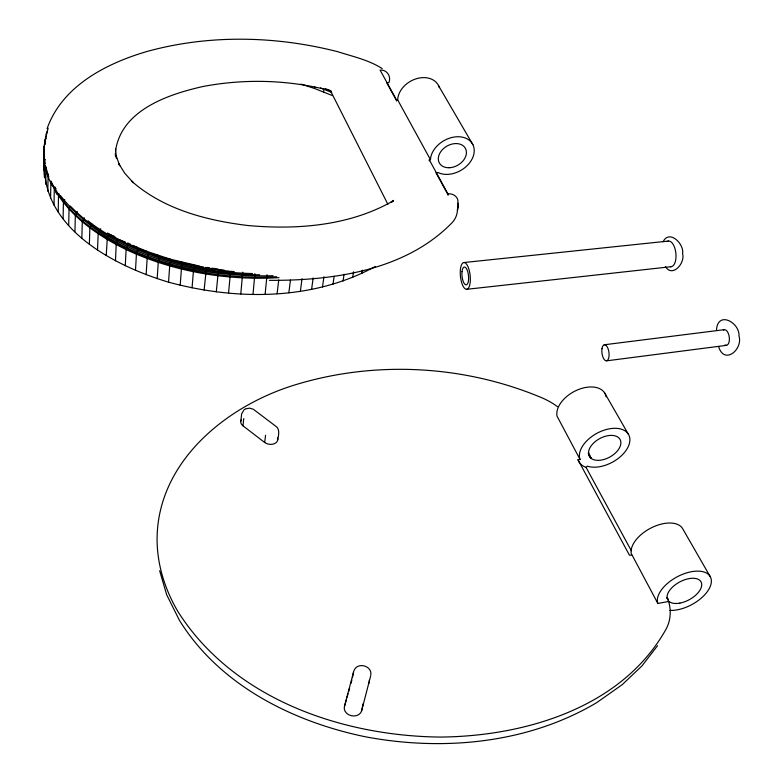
<?xml version="1.0" encoding="UTF-8"?>
<svg xmlns="http://www.w3.org/2000/svg" width="783" height="783" viewBox="0 0 783 783"><rect width="100%" height="100%" fill="white"/><g stroke="black" fill="none" stroke-linecap="round" stroke-linejoin="round"><path stroke-width="1.17" d="M375.351 266.435C312.711 300.789 236.094 300.496 168.541 282.164C114.289 265.877 41.029 228.244 44.543 161.807L44.171 146.705L46.598 133.766M44.416 177.369C43.388 164.988 43.3 152.372 44.934 140.04M44.748 144.395L44.778 140.96L48.145 128.158M43.789 170.498L44.24 160.339M45.023 163.539L43.936 154.398L44.171 146.705M45.757 184.289L46.08 167.19M47.802 191.228L48.145 174.1M50.562 198.158L50.924 181C67.681 215.863 102.044 238.189 136.477 253.154C180.589 271.593 228.988 279.267 276.673 276.732M54.047 205.058L54.272 188.84L54.879 186.922L56.082 188.86M58.226 211.89L58.49 195.652L59.097 193.704M242.74 272.161L240.782 294.017M63.11 218.633L63.413 202.376L64.686 199.479M68.689 225.25L69.031 208.983L70.274 206.037C119.065 255.894 191.904 274.079 259.77 274.804M370.809 675.034C372.385 665.54 357.058 661.674 353.965 670.786M74.933 231.719L75.325 215.442L77.37 211.576M81.843 238.012L82.284 221.726L84.261 217.782M89.37 244.1L89.869 227.814L91.777 223.781C137.994 257.49 195.907 271.985 252.459 273.561M97.513 249.953L98.227 232.649L100.743 228.734M457.712 209.922L458.084 205.9M458.114 205.185L458.192 203.189L458.016 207.926M106.234 255.532L107.359 237.141L109.385 234.215L114.778 236.593M396.521 101.017L396.56 100.038L380.088 70.078C386.812 69.413 391.559 76.519 388.867 82.655L386.773 82.792L396.433 100.439M115.493 260.837L116.187 244.541L117.186 241.33L118.566 239.412L125.388 242.074M457.801 203.081C459.181 197.336 453.161 193.107 447.915 193.91L429.309 159.849L430.474 159.722L430.611 158.039A23.284 17.109 -29.9 0 1 458.378 136.741A23.284 17.109 -29.9 0 1 472.276 158.616A23.284 17.109 -29.9 0 1 440.438 173.513L438.04 172.544L436.004 172.74L448.209 195.055M125.251 265.819L126.171 248.505L128.255 244.306L127.668 242.965L130.702 244.355M135.488 270.468L136.477 253.154L138.395 248.877L137.779 247.585L132.728 245.275M146.137 274.755L147.214 257.441L148.956 253.085L148.33 251.862L170.528 259.261L199.851 266.142M429.25 160.838L429.309 159.849M157.177 278.66L158.323 261.356L159.898 256.932L159.262 255.757C140.793 251.46 123.704 242.583 107.467 233.001M430.474 159.722L397.705 99.96L397.813 98.296A22.374 17.069 -30.3 0 1 417.525 78.408A22.374 17.069 -30.3 0 1 439.351 87.686M447.856 194.83L447.915 193.91M168.541 282.164L169.774 264.869L171.154 260.387L170.528 259.261L159.898 256.932L148.956 253.085M180.188 285.247L181.499 267.972L182.693 263.431L182.077 262.354L171.154 260.387L159.898 256.932M192.06 287.909L193.46 270.644L194.468 266.063L193.871 265.016L182.693 263.431L171.154 260.387M204.109 290.121L206.409 268.256L205.831 267.257M216.284 291.883L218.467 270.008L217.928 269.039L206.409 268.256L182.693 263.431M228.528 293.185L230.594 271.31L234.234 271.564M252.997 294.388L254.896 273.639M44.758 144.747L45.013 142.535M240.812 421.156L241.644 413.894L243.944 409.91M265.114 294.291L267.052 274.764M277.485 437.863A7.722 5.461 6.7 0 1 273.952 443.853A7.722 5.461 6.7 0 1 264.654 442.464L242.945 425.795L243.787 418.543M277.094 293.723L278.738 279.952M288.858 292.705L290.444 280.099M332.423 95.595L314.502 88.469L314.727 86.688M264.654 442.464L265.584 435.211M323.594 91.895L323.947 89.223L320.531 87.941M300.388 291.227L302.032 278.64M277.711 440.007C278.386 435.661 280.422 429.153 275.694 426.167L253.33 409.245L249.581 408.139L245.823 408.814M311.614 289.309L313.171 277.887M322.498 286.96L323.947 276.702M332.99 284.19L334.155 276.233M343.062 281.028L344.089 274.216M115.532 151.041C121.257 110.237 167.836 94.44 202.689 86.57C244.854 78.486 288.888 79.797 330.436 90.652L387.888 204.314M352.663 277.476L353.544 271.809M361.766 273.561L362.304 270.164M46.383 133.492L46.226 134.402L47.283 131.192M43.936 154.398L44.102 153.468M44.259 147.331C43.045 160.515 45.708 174.306 52.383 185.816M716.504 329.633C718.05 310.283 739.955 322.85 739.005 336.034C743.155 349.101 724.49 365.416 718.647 346.781M370.643 675.944L361.638 710.807A8.867 7.272 11.7 0 1 351.107 715.672A8.867 7.272 11.7 0 1 344.461 706.452L353.642 671.657L352.458 677.657M361.638 710.807L363.136 703.633M344.461 706.452L346.399 699.552M347.045 697.252L348.014 693.807M348.66 691.506L349.629 688.051M350.921 683.451L351.89 680.006M588.464 452.417L591.194 458.398L592.154 459.034A17.539 10.522 -28.6 0 0 619.324 448.13A17.539 10.522 -28.6 0 0 604.74 436.454A17.539 10.522 -28.6 0 0 590 457.301L591.194 458.398L590.02 456.254M47.078 128.706C62.248 85.504 107.398 62.787 148.692 50.993L150.15 50.621C211.361 34.413 276.634 36.067 337.796 51.717C352.8 56.552 368.803 59.939 382.221 68.62M663.084 241.8C669.074 229.125 684.362 243.728 682.6 253.633C685.428 262.931 672.489 278.092 665.413 266.572M44.739 160.309L45.199 159.429M657.554 645.701L641.903 665.971L622.221 684.655L596.675 702.664C527.693 743.586 443.266 751.416 365.455 736.803C292.685 721.74 219.602 685.233 179.444 620.342L166.632 594.669L159.654 570.729M392.263 201.867L393.526 200.399L391.128 202.092L393.105 200.928C349.463 225.935 297.051 229.928 247.868 225.514C206.526 220.483 163.52 209.335 131.632 181.137L133.335 182.733L124.683 173.17L118.536 163.275L119.721 165.683L116.178 155.739L116.51 158.479L115.522 148.584M45.394 139.208L46.109 138.522M586.213 467.382L587.416 466.12L588.522 466.502A27.336 16.394 -28.6 0 0 627.702 447.719A27.336 16.394 -28.6 0 0 608.322 429.035A27.336 16.394 -28.6 0 0 579.586 457.889L580.056 459.445L578.001 459.768L578.598 461.275A29.548 17.725 -28.6 0 0 586.036 467.334L631.343 550.762M244.55 409.47L245.245 409.088M710.005 576.259L682.492 528.388A28.765 15.973 -28.4 0 0 651.789 527.595A28.765 15.973 -28.4 0 0 631.215 553.424L657.847 603.448L668.623 601.481L669.318 604.212A63.041 46.354 20.9 0 1 666.137 629.013C622.26 707.666 524.913 736.382 439.997 737.067C341.143 735.942 233.412 698.661 178.181 611.983A219.25 164.557 11.2 0 1 157.08 540.387C156.629 461.314 227.824 404.39 298.059 383.973C377.631 360.346 465.435 365.534 541.856 397.784A57.012 39.013 15 0 1 557.535 406.7M606.659 360.826L726.575 345.332M591.39 457.771L590.588 457.879L588.297 453.68M631.646 554.951L629.454 555.235L578.001 459.768M604.241 344.774L724.138 329.702M466.678 289.309A13.458 4.884 83.9 0 0 468.821 268.902A13.458 4.884 83.9 0 0 460.384 269.567A13.458 4.884 83.9 0 0 466.678 289.309L671.109 266.7M463.839 262.55L668.437 241.066M396.56 100.038L397.705 99.96M279.022 277.652C226.806 280.706 173.503 271.828 126.034 249.532C95.546 234.675 65.664 213.387 50.768 181.959M273.071 275.724C196.709 277.671 110.041 258.292 60.497 195.623M269.381 280.334C333.372 280.735 405.604 270.517 452.231 222.548A49.985 29.989 10.3 0 0 457.389 209.325M206.409 268.256L224.281 270.194M194.468 266.063L203.56 267.013M218.467 270.008L229.38 271.182M207.045 267.434L209.462 267.786M211.88 268.148L214.297 268.5M300.936 84.075L314.502 88.469M138.395 248.877L147.224 251.529M128.255 244.306L137.779 247.585M138.836 248.015L147.273 251.431M325.513 88.665L331.062 90.994M323.947 89.223L331.679 92.463M88.019 220.777L91.777 223.781M438.558 85.69L472.903 144.689M604.642 392.939L628.318 434.125M666.852 597.429L668.007 599.533L667.39 597.703M580.056 459.445L557.036 416.155A26.71 16.541 -28.7 0 1 578.451 389.533A26.71 16.541 -28.7 0 1 606.12 396.844M55.603 191.766L57.218 194.752M667.282 597.987L668.007 599.533M48.781 177.027L45.473 165.839M657.847 603.448L657.446 601.941A29.5 15.709 -28.3 0 1 687.719 572.569A29.5 15.709 -28.3 0 1 709.809 587.475A29.5 15.709 -28.3 0 1 669.994 610.407M667.214 241.487A12.89 6.098 84 0 1 675.798 252.596A12.89 6.098 84 0 1 670.463 266.68M723.365 330.054A7.908 3.935 82.2 0 1 729.325 337.493A7.908 3.935 82.2 0 1 724.911 344.98M115.493 156.502A109.835 64.597 6.1 0 1 115.346 153.214M369.204 680.358A8.73 7.057 11.8 0 1 369.136 683.128M242.945 425.795A7.673 5.373 6 0 1 241.34 419.825M461.999 271.701A8.975 3.259 83.9 0 0 466.208 284.846A8.975 3.259 83.9 0 0 467.617 271.231A8.975 3.259 83.9 0 0 461.999 271.701M601.98 348.699A8.124 3.514 82.5 0 0 606.296 360.855A8.124 3.514 82.5 0 0 608.117 348.836A8.124 3.514 82.5 0 0 601.98 348.699M449.148 167.738A14.936 10.982 -29.9 0 0 465.836 149.279A14.936 10.982 -29.9 0 0 442.121 149.964A14.936 10.982 -29.9 0 0 449.148 167.738M679.898 603.106A18.929 10.081 -28.3 0 0 701.147 582.082A18.929 10.081 -28.3 0 0 672.137 587.465A18.929 10.081 -28.3 0 0 679.898 603.106"/></g></svg>
